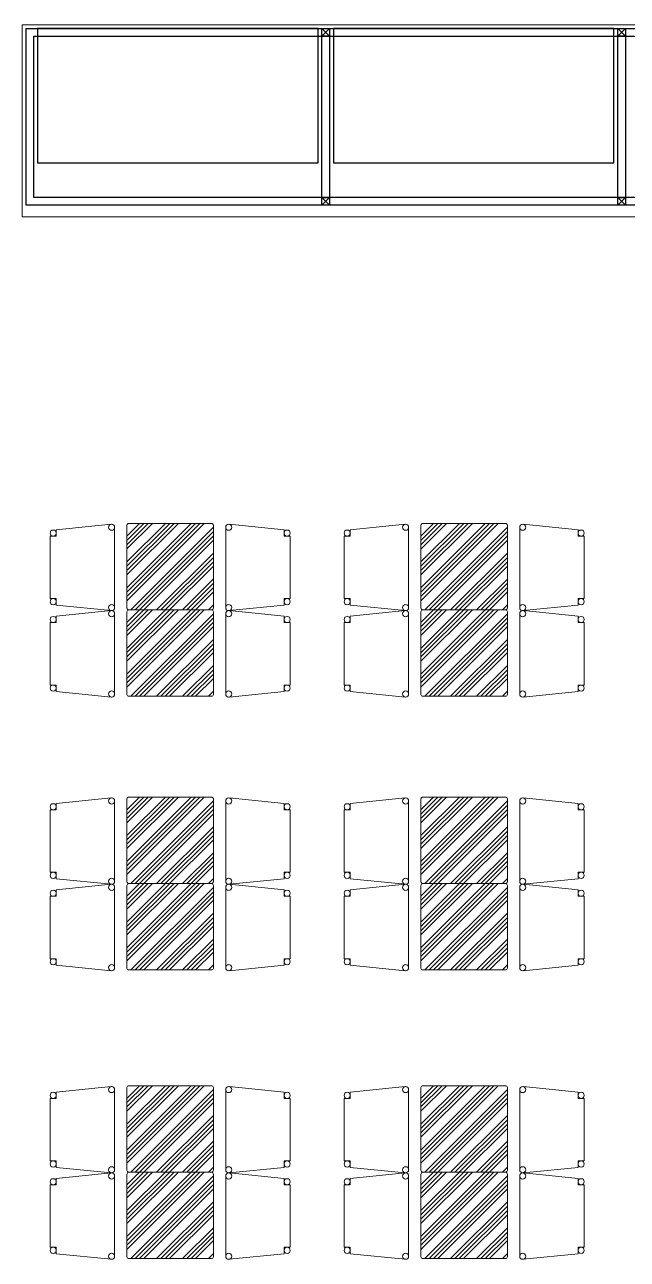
# Model space of a CAD drawing. Header units: centimetres. Extents: x 131563 to 145359, y 24878 to 28066.
# Drawn here: x 143505 to 143819, y 26057 to 26700 of the extents above; entities that cross this region are included whole.
import ezdxf

# ---------------------------------------------------------------- set-up
doc = ezdxf.new("R2010")
doc.units = ezdxf.units.CM
doc.header["$LTSCALE"] = 10
doc.header["$MEASUREMENT"] = 0
doc.layers.add('ARK_AHŞAP', color=45, linetype='Continuous', lineweight=15)
doc.layers.add('ARK_METAL', color=252, linetype='Continuous', lineweight=15)
for name, color, linetype in [('Kıtc-002 Çizgi', 7, 'Continuous'), ('Kıtc-040 Detay', 7, 'Continuous'), ('S2000-002 Çizgi', 7, 'Continuous')]:
    doc.layers.add(name, color=color, linetype=linetype)

# ---------------------------------------------------------------- blocks, each defined once
blk = doc.blocks.new('A$C14D17327')
at = {"layer": 'Kıtc-002 Çizgi', "color": 1, "elevation": 0}
blk.add_lwpolyline([(0, 4), (4, 4), (4, 0), (0, 0)], close=True, dxfattribs=at)
for points in [[(0, 4), (4, 0)], [(0, 0), (4, 4)]]:
    blk.add_lwpolyline(points, dxfattribs=at)

msp = doc.modelspace()

# ---------------------------------------------------------------- hatches: boundary and pattern name
at = {"layer": 'ARK_METAL'}
h = msp.add_hatch(dxfattribs=at)
h.set_pattern_fill('ANSI34', color=256, scale=0.5, angle=540)
h.set_pattern_definition([(225, (361516.683, -6015.64), (6.7351921, -6.7351921), []), (225, (361514.4375, -6015.64), (6.7351921, -6.7351921), []), (225, (361512.192, -6015.64), (6.7351921, -6.7351921), []), (225, (361509.947, -6015.64), (6.7351921, -6.7351921), [])])
h.paths.add_polyline_path([(143559.5, 26440.45, 0.414214), (143558.5, 26439.45), (143558.5, 26396.45, 0.414214), (143559.5, 26395.45), (143602.5, 26395.45, 0.414214), (143603.5, 26396.45), (143603.5, 26439.45, 0.414214), (143602.5, 26440.45)])
h = msp.add_hatch(dxfattribs=at)
h.set_pattern_fill('ANSI34', color=256, scale=0.5, angle=540)
h.set_pattern_definition([(225, (361669.748, -6015.64), (6.7351921, -6.7351921), []), (225, (361667.503, -6015.64), (6.7351921, -6.7351921), []), (225, (361665.258, -6015.64), (6.7351921, -6.7351921), []), (225, (361663.013, -6015.64), (6.7351921, -6.7351921), [])])
h.paths.add_polyline_path([(143712.56, 26440.45, 0.414214), (143711.56, 26439.45), (143711.56, 26396.45, 0.414214), (143712.56, 26395.45), (143755.56, 26395.45, 0.414214), (143756.56, 26396.45), (143756.56, 26439.45, 0.414214), (143755.56, 26440.45)])
h = msp.add_hatch(dxfattribs=at)
h.set_pattern_fill('ANSI34', color=256, scale=0.5, angle=540)
h.set_pattern_definition([(225, (361516.683, -6060.64), (6.7351921, -6.7351921), []), (225, (361514.4375, -6060.64), (6.7351921, -6.7351921), []), (225, (361512.192, -6060.64), (6.7351921, -6.7351921), []), (225, (361509.947, -6060.64), (6.7351921, -6.7351921), [])])
h.paths.add_polyline_path([(143559.5, 26395.45, 0.414214), (143558.5, 26394.45), (143558.5, 26351.45, 0.414214), (143559.5, 26350.45), (143602.5, 26350.45, 0.414214), (143603.5, 26351.45), (143603.5, 26394.45, 0.414214), (143602.5, 26395.45)])
h = msp.add_hatch(dxfattribs=at)
h.set_pattern_fill('ANSI34', color=256, scale=0.5, angle=540)
h.set_pattern_definition([(225, (361669.748, -6060.64), (6.7351921, -6.7351921), []), (225, (361667.503, -6060.64), (6.7351921, -6.7351921), []), (225, (361665.258, -6060.64), (6.7351921, -6.7351921), []), (225, (361663.013, -6060.64), (6.7351921, -6.7351921), [])])
h.paths.add_polyline_path([(143712.56, 26395.45, 0.414214), (143711.56, 26394.45), (143711.56, 26351.45, 0.414214), (143712.56, 26350.45), (143755.56, 26350.45, 0.414214), (143756.56, 26351.45), (143756.56, 26394.45, 0.414214), (143755.56, 26395.45)])
h = msp.add_hatch(dxfattribs=at)
h.set_pattern_fill('ANSI34', color=256, scale=0.5, angle=540)
h.set_pattern_definition([(225, (361516.683, -6158.147), (6.7351921, -6.7351921), []), (225, (361514.4375, -6158.147), (6.7351921, -6.7351921), []), (225, (361512.192, -6158.147), (6.7351921, -6.7351921), []), (225, (361509.947, -6158.147), (6.7351921, -6.7351921), [])])
h.paths.add_polyline_path([(143559.5, 26297.95, 0.414214), (143558.5, 26296.95), (143558.5, 26253.95, 0.414214), (143559.5, 26252.95), (143602.5, 26252.95, 0.414214), (143603.5, 26253.95), (143603.5, 26296.95, 0.414214), (143602.5, 26297.95)])
h = msp.add_hatch(dxfattribs=at)
h.set_pattern_fill('ANSI34', color=256, scale=0.5, angle=540)
h.set_pattern_definition([(225, (361669.748, -6158.147), (6.7351921, -6.7351921), []), (225, (361667.503, -6158.147), (6.7351921, -6.7351921), []), (225, (361665.258, -6158.147), (6.7351921, -6.7351921), []), (225, (361663.013, -6158.147), (6.7351921, -6.7351921), [])])
h.paths.add_polyline_path([(143712.56, 26297.95, 0.414214), (143711.56, 26296.95), (143711.56, 26253.95, 0.414214), (143712.56, 26252.95), (143755.56, 26252.95, 0.414214), (143756.56, 26253.95), (143756.56, 26296.95, 0.414214), (143755.56, 26297.95)])
h = msp.add_hatch(dxfattribs=at)
h.set_pattern_fill('ANSI34', color=256, scale=0.5, angle=540)
h.set_pattern_definition([(225, (361516.683, -6203.147), (6.7351921, -6.7351921), []), (225, (361514.4375, -6203.147), (6.7351921, -6.7351921), []), (225, (361512.192, -6203.147), (6.7351921, -6.7351921), []), (225, (361509.947, -6203.147), (6.7351921, -6.7351921), [])])
h.paths.add_polyline_path([(143559.5, 26252.95, 0.414214), (143558.5, 26251.95), (143558.5, 26208.95, 0.414214), (143559.5, 26207.95), (143602.5, 26207.95, 0.414214), (143603.5, 26208.95), (143603.5, 26251.95, 0.414214), (143602.5, 26252.95)])
h = msp.add_hatch(dxfattribs=at)
h.set_pattern_fill('ANSI34', color=256, scale=0.5, angle=540)
h.set_pattern_definition([(225, (361669.748, -6203.147), (6.7351921, -6.7351921), []), (225, (361667.503, -6203.147), (6.7351921, -6.7351921), []), (225, (361665.258, -6203.147), (6.7351921, -6.7351921), []), (225, (361663.013, -6203.147), (6.7351921, -6.7351921), [])])
h.paths.add_polyline_path([(143712.56, 26252.95, 0.414214), (143711.56, 26251.95), (143711.56, 26208.95, 0.414214), (143712.56, 26207.95), (143755.56, 26207.95, 0.414214), (143756.56, 26208.95), (143756.56, 26251.95, 0.414214), (143755.56, 26252.95)])
h = msp.add_hatch(dxfattribs=at)
h.set_pattern_fill('ANSI34', color=256, scale=0.5, angle=540)
h.set_pattern_definition([(225, (361516.683, -6308.4235), (6.7351921, -6.7351921), []), (225, (361514.4375, -6308.4235), (6.7351921, -6.7351921), []), (225, (361512.192, -6308.4235), (6.7351921, -6.7351921), []), (225, (361509.947, -6308.4235), (6.7351921, -6.7351921), [])])
h.paths.add_polyline_path([(143559.5, 26147.67, 0.414214), (143558.5, 26146.67), (143558.5, 26103.67, 0.414214), (143559.5, 26102.67), (143602.5, 26102.67, 0.414214), (143603.5, 26103.67), (143603.5, 26146.67, 0.414214), (143602.5, 26147.67)])
h = msp.add_hatch(dxfattribs=at)
h.set_pattern_fill('ANSI34', color=256, scale=0.5, angle=540)
h.set_pattern_definition([(225, (361669.748, -6308.4235), (6.7351921, -6.7351921), []), (225, (361667.503, -6308.4235), (6.7351921, -6.7351921), []), (225, (361665.258, -6308.4235), (6.7351921, -6.7351921), []), (225, (361663.013, -6308.4235), (6.7351921, -6.7351921), [])])
h.paths.add_polyline_path([(143712.56, 26147.67, 0.414214), (143711.56, 26146.67), (143711.56, 26103.67, 0.414214), (143712.56, 26102.67), (143755.56, 26102.67, 0.414214), (143756.56, 26103.67), (143756.56, 26146.67, 0.414214), (143755.56, 26147.67)])
h = msp.add_hatch(dxfattribs=at)
h.set_pattern_fill('ANSI34', color=256, scale=0.5, angle=540)
h.set_pattern_definition([(225, (361516.683, -6353.4235), (6.7351921, -6.7351921), []), (225, (361514.4375, -6353.4235), (6.7351921, -6.7351921), []), (225, (361512.192, -6353.4235), (6.7351921, -6.7351921), []), (225, (361509.947, -6353.4235), (6.7351921, -6.7351921), [])])
h.paths.add_polyline_path([(143559.5, 26102.67, 0.414214), (143558.5, 26101.67), (143558.5, 26058.67, 0.414214), (143559.5, 26057.67), (143602.5, 26057.67, 0.414214), (143603.5, 26058.67), (143603.5, 26101.67, 0.414214), (143602.5, 26102.67)])
h = msp.add_hatch(dxfattribs=at)
h.set_pattern_fill('ANSI34', color=256, scale=0.5, angle=540)
h.set_pattern_definition([(225, (361669.748, -6353.4235), (6.7351921, -6.7351921), []), (225, (361667.503, -6353.4235), (6.7351921, -6.7351921), []), (225, (361665.258, -6353.4235), (6.7351921, -6.7351921), []), (225, (361663.013, -6353.4235), (6.7351921, -6.7351921), [])])
h.paths.add_polyline_path([(143712.56, 26102.67, 0.414214), (143711.56, 26101.67), (143711.56, 26058.67, 0.414214), (143712.56, 26057.67), (143755.56, 26057.67, 0.414214), (143756.56, 26058.67), (143756.56, 26101.67, 0.414214), (143755.56, 26102.67)])

# ---------------------------------------------------------------- linework, layer by layer
at = {"layer": 'ARK_AHŞAP'}
msp.add_lwpolyline([(143504, 26600.15), (144064, 26600.15), (144064, 26700.15), (143504, 26700.15)], close=True, dxfattribs=at)
for centre in [(143520.08, 26435.44), (143550.48, 26438.48), (143611.51, 26438.48), (143641.91, 26435.44), (143673.15, 26435.44), (143703.55, 26438.48), (143764.58, 26438.48), (143794.98, 26435.44), (143520.08, 26399.72), (143550.48, 26396.68), (143611.51, 26396.68), (143641.91, 26399.72), (143673.15, 26399.72), (143703.55, 26396.68), (143764.58, 26396.68), (143794.98, 26399.72), (143520.08, 26390.44), (143550.48, 26393.48), (143611.51, 26393.48), (143641.91, 26390.44), (143673.15, 26390.44), (143703.55, 26393.48), (143764.58, 26393.48), (143794.98, 26390.44), (143520.08, 26354.72), (143550.48, 26351.68), (143611.51, 26351.68), (143641.91, 26354.72), (143673.15, 26354.72), (143703.55, 26351.68), (143764.58, 26351.68), (143794.98, 26354.72), (143520.08, 26292.93), (143550.48, 26295.97), (143611.51, 26295.97), (143641.91, 26292.93), (143673.15, 26292.93), (143703.55, 26295.97), (143764.58, 26295.97), (143794.98, 26292.93), (143520.08, 26257.21), (143550.48, 26254.17), (143611.51, 26254.17), (143641.91, 26257.21), (143673.15, 26257.21), (143703.55, 26254.17), (143764.58, 26254.17), (143794.98, 26257.21), (143520.08, 26247.93), (143550.48, 26250.97), (143611.51, 26250.97), (143641.91, 26247.93), (143673.15, 26247.93), (143703.55, 26250.97), (143764.58, 26250.97), (143794.98, 26247.93), (143520.08, 26212.21), (143550.48, 26209.17), (143611.51, 26209.17), (143641.91, 26212.21), (143673.15, 26212.21), (143703.55, 26209.17), (143764.58, 26209.17), (143794.98, 26212.21), (143550.48, 26145.69), (143611.51, 26145.69), (143703.55, 26145.69), (143764.58, 26145.69), (143520.08, 26142.65), (143641.91, 26142.65), (143673.15, 26142.65), (143794.98, 26142.65), (143520.08, 26106.94), (143641.91, 26106.94), (143673.15, 26106.94), (143794.98, 26106.94), (143550.48, 26103.89), (143550.48, 26100.69), (143611.51, 26103.89), (143611.51, 26100.69), (143703.55, 26103.89), (143703.55, 26100.69), (143764.58, 26103.89), (143764.58, 26100.69), (143520.08, 26097.65), (143641.91, 26097.65), (143673.15, 26097.65), (143794.98, 26097.65), (143520.08, 26061.94), (143641.91, 26061.94), (143673.15, 26061.94), (143794.98, 26061.94), (143550.48, 26058.89), (143611.51, 26058.89), (143703.55, 26058.89), (143764.58, 26058.89)]:
    msp.add_circle(centre, 1.6, dxfattribs=at)
at = {"layer": 'ARK_METAL'}
for p, q in [((143521.68, 26437.2), (143550.32, 26440.07)), ((143521.68, 26433.84), (143521.68, 26437.2)), ((143552.08, 26396.68), (143552.08, 26438.48)), ((143609.91, 26396.68), (143609.91, 26438.48)), ((143640.31, 26437.2), (143611.67, 26440.07)), ((143640.31, 26433.84), (143640.31, 26437.2)), ((143674.75, 26437.2), (143703.39, 26440.07)), ((143674.75, 26433.84), (143674.75, 26437.2)), ((143705.15, 26396.68), (143705.15, 26438.48)), ((143762.98, 26396.68), (143762.98, 26438.48)), ((143793.38, 26437.2), (143764.74, 26440.07)), ((143793.38, 26433.84), (143793.38, 26437.2)), ((143518.48, 26433.84), (143518.48, 26401.32)), ((143518.48, 26433.84), (143521.68, 26433.84)), ((143643.51, 26433.84), (143640.31, 26433.84)), ((143643.51, 26433.84), (143643.51, 26401.32)), ((143671.55, 26433.84), (143671.55, 26401.32)), ((143671.55, 26433.84), (143674.75, 26433.84)), ((143796.58, 26433.84), (143793.38, 26433.84)), ((143796.58, 26433.84), (143796.58, 26401.32)), ((143518.48, 26415.08), (143518.48, 26401.32)), ((143643.51, 26415.08), (143643.51, 26401.32)), ((143671.55, 26415.08), (143671.55, 26401.32)), ((143796.58, 26415.08), (143796.58, 26401.32)), ((143518.48, 26401.32), (143521.68, 26401.32)), ((143521.68, 26401.32), (143521.68, 26397.96)), ((143521.68, 26397.96), (143550.32, 26395.08)), ((143640.31, 26397.96), (143611.67, 26395.08)), ((143640.31, 26401.32), (143640.31, 26397.96)), ((143643.51, 26401.32), (143640.31, 26401.32)), ((143671.55, 26401.32), (143674.75, 26401.32)), ((143674.75, 26401.32), (143674.75, 26397.96)), ((143674.75, 26397.96), (143703.39, 26395.08)), ((143793.38, 26397.96), (143764.74, 26395.08)), ((143793.38, 26401.32), (143793.38, 26397.96)), ((143796.58, 26401.32), (143793.38, 26401.32)), ((143521.68, 26392.2), (143550.32, 26395.07)), ((143521.68, 26388.84), (143521.68, 26392.2)), ((143552.08, 26351.68), (143552.08, 26393.48)), ((143609.91, 26351.68), (143609.91, 26393.48)), ((143640.31, 26392.2), (143611.67, 26395.07)), ((143640.31, 26388.84), (143640.31, 26392.2)), ((143674.75, 26392.2), (143703.39, 26395.07)), ((143674.75, 26388.84), (143674.75, 26392.2)), ((143705.15, 26351.68), (143705.15, 26393.48)), ((143762.98, 26351.68), (143762.98, 26393.48)), ((143793.38, 26392.2), (143764.74, 26395.07)), ((143793.38, 26388.84), (143793.38, 26392.2)), ((143518.48, 26388.84), (143518.48, 26356.32)), ((143518.48, 26388.84), (143521.68, 26388.84)), ((143643.51, 26388.84), (143640.31, 26388.84)), ((143643.51, 26388.84), (143643.51, 26356.32)), ((143671.55, 26388.84), (143671.55, 26356.32)), ((143671.55, 26388.84), (143674.75, 26388.84)), ((143796.58, 26388.84), (143793.38, 26388.84)), ((143796.58, 26388.84), (143796.58, 26356.32)), ((143518.48, 26370.08), (143518.48, 26356.32)), ((143643.51, 26370.08), (143643.51, 26356.32)), ((143671.55, 26370.08), (143671.55, 26356.32)), ((143796.58, 26370.08), (143796.58, 26356.32)), ((143518.48, 26356.32), (143521.68, 26356.32)), ((143521.68, 26356.32), (143521.68, 26352.96)), ((143521.68, 26352.96), (143550.32, 26350.08)), ((143640.31, 26352.96), (143611.67, 26350.08)), ((143640.31, 26356.32), (143640.31, 26352.96)), ((143643.51, 26356.32), (143640.31, 26356.32)), ((143671.55, 26356.32), (143674.75, 26356.32)), ((143674.75, 26356.32), (143674.75, 26352.96)), ((143674.75, 26352.96), (143703.39, 26350.08)), ((143793.38, 26352.96), (143764.74, 26350.08)), ((143793.38, 26356.32), (143793.38, 26352.96)), ((143796.58, 26356.32), (143793.38, 26356.32)), ((143521.68, 26294.69), (143550.32, 26297.56)), ((143521.68, 26291.33), (143521.68, 26294.69)), ((143552.08, 26254.17), (143552.08, 26295.97)), ((143609.91, 26254.17), (143609.91, 26295.97)), ((143640.31, 26294.69), (143611.67, 26297.56)), ((143640.31, 26291.33), (143640.31, 26294.69)), ((143674.75, 26294.69), (143703.39, 26297.56)), ((143674.75, 26291.33), (143674.75, 26294.69)), ((143705.15, 26254.17), (143705.15, 26295.97)), ((143762.98, 26254.17), (143762.98, 26295.97)), ((143793.38, 26294.69), (143764.74, 26297.56)), ((143793.38, 26291.33), (143793.38, 26294.69)), ((143518.48, 26291.33), (143518.48, 26258.81)), ((143518.48, 26291.33), (143521.68, 26291.33)), ((143643.51, 26291.33), (143640.31, 26291.33)), ((143643.51, 26291.33), (143643.51, 26258.81)), ((143671.55, 26291.33), (143671.55, 26258.81)), ((143671.55, 26291.33), (143674.75, 26291.33)), ((143796.58, 26291.33), (143793.38, 26291.33)), ((143796.58, 26291.33), (143796.58, 26258.81)), ((143518.48, 26272.57), (143518.48, 26258.81)), ((143643.51, 26272.57), (143643.51, 26258.81)), ((143671.55, 26272.57), (143671.55, 26258.81)), ((143796.58, 26272.57), (143796.58, 26258.81)), ((143518.48, 26258.81), (143521.68, 26258.81)), ((143521.68, 26258.81), (143521.68, 26255.45)), ((143521.68, 26255.45), (143550.32, 26252.58)), ((143640.31, 26255.45), (143611.67, 26252.58)), ((143640.31, 26258.81), (143640.31, 26255.45)), ((143643.51, 26258.81), (143640.31, 26258.81)), ((143671.55, 26258.81), (143674.75, 26258.81)), ((143674.75, 26258.81), (143674.75, 26255.45)), ((143674.75, 26255.45), (143703.39, 26252.58)), ((143793.38, 26255.45), (143764.74, 26252.58)), ((143793.38, 26258.81), (143793.38, 26255.45)), ((143796.58, 26258.81), (143793.38, 26258.81)), ((143521.68, 26249.69), (143550.32, 26252.56)), ((143521.68, 26246.33), (143521.68, 26249.69)), ((143552.08, 26209.17), (143552.08, 26250.97)), ((143609.91, 26209.17), (143609.91, 26250.97)), ((143640.31, 26249.69), (143611.67, 26252.56)), ((143640.31, 26246.33), (143640.31, 26249.69)), ((143674.75, 26249.69), (143703.39, 26252.56)), ((143674.75, 26246.33), (143674.75, 26249.69)), ((143705.15, 26209.17), (143705.15, 26250.97)), ((143762.98, 26209.17), (143762.98, 26250.97)), ((143793.38, 26249.69), (143764.74, 26252.56)), ((143793.38, 26246.33), (143793.38, 26249.69)), ((143518.48, 26246.33), (143518.48, 26213.81)), ((143518.48, 26246.33), (143521.68, 26246.33)), ((143643.51, 26246.33), (143640.31, 26246.33)), ((143643.51, 26246.33), (143643.51, 26213.81)), ((143671.55, 26246.33), (143671.55, 26213.81)), ((143671.55, 26246.33), (143674.75, 26246.33)), ((143796.58, 26246.33), (143793.38, 26246.33)), ((143796.58, 26246.33), (143796.58, 26213.81)), ((143518.48, 26227.57), (143518.48, 26213.81)), ((143643.51, 26227.57), (143643.51, 26213.81)), ((143671.55, 26227.57), (143671.55, 26213.81)), ((143796.58, 26227.57), (143796.58, 26213.81)), ((143518.48, 26213.81), (143521.68, 26213.81)), ((143521.68, 26213.81), (143521.68, 26210.45)), ((143521.68, 26210.45), (143550.32, 26207.58)), ((143640.31, 26210.45), (143611.67, 26207.58)), ((143640.31, 26213.81), (143640.31, 26210.45)), ((143643.51, 26213.81), (143640.31, 26213.81)), ((143671.55, 26213.81), (143674.75, 26213.81)), ((143674.75, 26213.81), (143674.75, 26210.45)), ((143674.75, 26210.45), (143703.39, 26207.58)), ((143793.38, 26210.45), (143764.74, 26207.58)), ((143793.38, 26213.81), (143793.38, 26210.45)), ((143796.58, 26213.81), (143793.38, 26213.81)), ((143521.68, 26144.41), (143550.32, 26147.29)), ((143552.08, 26103.89), (143552.08, 26145.69)), ((143609.91, 26103.89), (143609.91, 26145.69)), ((143640.31, 26144.41), (143611.67, 26147.29)), ((143674.75, 26144.41), (143703.39, 26147.29)), ((143705.15, 26103.89), (143705.15, 26145.69)), ((143762.98, 26103.89), (143762.98, 26145.69)), ((143793.38, 26144.41), (143764.74, 26147.29)), ((143518.48, 26141.05), (143518.48, 26108.54)), ((143518.48, 26141.05), (143521.68, 26141.05)), ((143521.68, 26141.05), (143521.68, 26144.41)), ((143640.31, 26141.05), (143640.31, 26144.41)), ((143643.51, 26141.05), (143640.31, 26141.05)), ((143643.51, 26141.05), (143643.51, 26108.54)), ((143671.55, 26141.05), (143671.55, 26108.54)), ((143671.55, 26141.05), (143674.75, 26141.05)), ((143674.75, 26141.05), (143674.75, 26144.41)), ((143793.38, 26141.05), (143793.38, 26144.41)), ((143796.58, 26141.05), (143793.38, 26141.05)), ((143796.58, 26141.05), (143796.58, 26108.54)), ((143518.48, 26122.29), (143518.48, 26108.54)), ((143643.51, 26122.29), (143643.51, 26108.54)), ((143671.55, 26122.29), (143671.55, 26108.54)), ((143796.58, 26122.29), (143796.58, 26108.54)), ((143518.48, 26108.54), (143521.68, 26108.54)), ((143521.68, 26108.54), (143521.68, 26105.17)), ((143640.31, 26108.54), (143640.31, 26105.17)), ((143643.51, 26108.54), (143640.31, 26108.54)), ((143671.55, 26108.54), (143674.75, 26108.54)), ((143674.75, 26108.54), (143674.75, 26105.17)), ((143793.38, 26108.54), (143793.38, 26105.17)), ((143796.58, 26108.54), (143793.38, 26108.54)), ((143521.68, 26105.17), (143550.32, 26102.3)), ((143521.68, 26099.41), (143550.32, 26102.29)), ((143552.08, 26058.89), (143552.08, 26100.69)), ((143609.91, 26058.89), (143609.91, 26100.69)), ((143640.31, 26105.17), (143611.67, 26102.3)), ((143640.31, 26099.41), (143611.67, 26102.29)), ((143674.75, 26105.17), (143703.39, 26102.3)), ((143674.75, 26099.41), (143703.39, 26102.29)), ((143705.15, 26058.89), (143705.15, 26100.69)), ((143762.98, 26058.89), (143762.98, 26100.69)), ((143793.38, 26105.17), (143764.74, 26102.3)), ((143793.38, 26099.41), (143764.74, 26102.29)), ((143518.48, 26096.05), (143518.48, 26063.54)), ((143518.48, 26096.05), (143521.68, 26096.05)), ((143521.68, 26096.05), (143521.68, 26099.41)), ((143640.31, 26096.05), (143640.31, 26099.41)), ((143643.51, 26096.05), (143640.31, 26096.05)), ((143643.51, 26096.05), (143643.51, 26063.54)), ((143671.55, 26096.05), (143671.55, 26063.54)), ((143671.55, 26096.05), (143674.75, 26096.05)), ((143674.75, 26096.05), (143674.75, 26099.41)), ((143793.38, 26096.05), (143793.38, 26099.41)), ((143796.58, 26096.05), (143793.38, 26096.05)), ((143796.58, 26096.05), (143796.58, 26063.54)), ((143518.48, 26077.29), (143518.48, 26063.54)), ((143643.51, 26077.29), (143643.51, 26063.54)), ((143671.55, 26077.29), (143671.55, 26063.54)), ((143796.58, 26077.29), (143796.58, 26063.54)), ((143518.48, 26063.54), (143521.68, 26063.54)), ((143521.68, 26063.54), (143521.68, 26060.17)), ((143640.31, 26063.54), (143640.31, 26060.17)), ((143643.51, 26063.54), (143640.31, 26063.54)), ((143671.55, 26063.54), (143674.75, 26063.54)), ((143674.75, 26063.54), (143674.75, 26060.17)), ((143793.38, 26063.54), (143793.38, 26060.17)), ((143796.58, 26063.54), (143793.38, 26063.54)), ((143521.68, 26060.17), (143550.32, 26057.3)), ((143640.31, 26060.17), (143611.67, 26057.3)), ((143674.75, 26060.17), (143703.39, 26057.3)), ((143793.38, 26060.17), (143764.74, 26057.3))]:
    msp.add_line(p, q, dxfattribs=at)
for points in [[(143603.5, 26439.45), (143603.5, 26396.45, -0.414214), (143602.5, 26395.45), (143559.5, 26395.45, -0.414214), (143558.5, 26396.45), (143558.5, 26439.45, -0.414214), (143559.5, 26440.45), (143602.5, 26440.45, -0.414214)], [(143756.56, 26439.45), (143756.56, 26396.45, -0.414214), (143755.56, 26395.45), (143712.56, 26395.45, -0.414214), (143711.56, 26396.45), (143711.56, 26439.45, -0.414214), (143712.56, 26440.45), (143755.56, 26440.45, -0.414214)], [(143603.5, 26394.45), (143603.5, 26351.45, -0.414214), (143602.5, 26350.45), (143559.5, 26350.45, -0.414214), (143558.5, 26351.45), (143558.5, 26394.45, -0.414214), (143559.5, 26395.45), (143602.5, 26395.45, -0.414214)], [(143756.56, 26394.45), (143756.56, 26351.45, -0.414214), (143755.56, 26350.45), (143712.56, 26350.45, -0.414214), (143711.56, 26351.45), (143711.56, 26394.45, -0.414214), (143712.56, 26395.45), (143755.56, 26395.45, -0.414214)], [(143603.5, 26296.95), (143603.5, 26253.95, -0.414214), (143602.5, 26252.95), (143559.5, 26252.95, -0.414214), (143558.5, 26253.95), (143558.5, 26296.95, -0.414214), (143559.5, 26297.95), (143602.5, 26297.95, -0.414214)], [(143756.56, 26296.95), (143756.56, 26253.95, -0.414214), (143755.56, 26252.95), (143712.56, 26252.95, -0.414214), (143711.56, 26253.95), (143711.56, 26296.95, -0.414214), (143712.56, 26297.95), (143755.56, 26297.95, -0.414214)], [(143603.5, 26251.95), (143603.5, 26208.95, -0.414214), (143602.5, 26207.95), (143559.5, 26207.95, -0.414214), (143558.5, 26208.95), (143558.5, 26251.95, -0.414214), (143559.5, 26252.95), (143602.5, 26252.95, -0.414214)], [(143756.56, 26251.95), (143756.56, 26208.95, -0.414214), (143755.56, 26207.95), (143712.56, 26207.95, -0.414214), (143711.56, 26208.95), (143711.56, 26251.95, -0.414214), (143712.56, 26252.95), (143755.56, 26252.95, -0.414214)], [(143603.5, 26146.67), (143603.5, 26103.67, -0.414214), (143602.5, 26102.67), (143559.5, 26102.67, -0.414214), (143558.5, 26103.67), (143558.5, 26146.67, -0.414214), (143559.5, 26147.67), (143602.5, 26147.67, -0.414214)], [(143756.56, 26146.67), (143756.56, 26103.67, -0.414214), (143755.56, 26102.67), (143712.56, 26102.67, -0.414214), (143711.56, 26103.67), (143711.56, 26146.67, -0.414214), (143712.56, 26147.67), (143755.56, 26147.67, -0.414214)], [(143603.5, 26101.67), (143603.5, 26058.67, -0.414214), (143602.5, 26057.67), (143559.5, 26057.67, -0.414214), (143558.5, 26058.67), (143558.5, 26101.67, -0.414214), (143559.5, 26102.67), (143602.5, 26102.67, -0.414214)], [(143756.56, 26101.67), (143756.56, 26058.67, -0.414214), (143755.56, 26057.67), (143712.56, 26057.67, -0.414214), (143711.56, 26058.67), (143711.56, 26101.67, -0.414214), (143712.56, 26102.67), (143755.56, 26102.67, -0.414214)]]:
    msp.add_lwpolyline(points, format="xyb", close=True, dxfattribs=at)
at = {"layer": 'Kıtc-002 Çizgi', "color": 1}
for points in [[(143506, 26698.15), (144057, 26698.15), (144057, 26606.15), (143506, 26606.15)], [(144053, 26610.15), (143510, 26610.15), (143510, 26694.15), (144053, 26694.15)], [(143660, 26694.15), (143664, 26694.15), (143664, 26610.15), (143660, 26610.15)], [(143814, 26694.15), (143818, 26694.15), (143818, 26610.15), (143814, 26610.15)]]:
    msp.add_lwpolyline(points, close=True, dxfattribs=at)
at = {"layer": 'S2000-002 Çizgi'}
for points in [[(143512, 26628.15), (143658, 26628.15), (143658, 26698.15), (143512, 26698.15)], [(143666, 26628.15), (143812, 26628.15), (143812, 26698.15), (143666, 26698.15)]]:
    msp.add_lwpolyline(points, close=True, dxfattribs=at)

# ---------------------------------------------------------------- block references
at = {"layer": 'Kıtc-040 Detay', "rotation": 180}
for p in [(143664, 26698.15, 0), (143818, 26698.15, 0), (143664, 26610.15, 0), (143818, 26610.15, 0)]:
    msp.add_blockref('A$C14D17327', p, dxfattribs=at)

doc.saveas('drawing.dxf')
